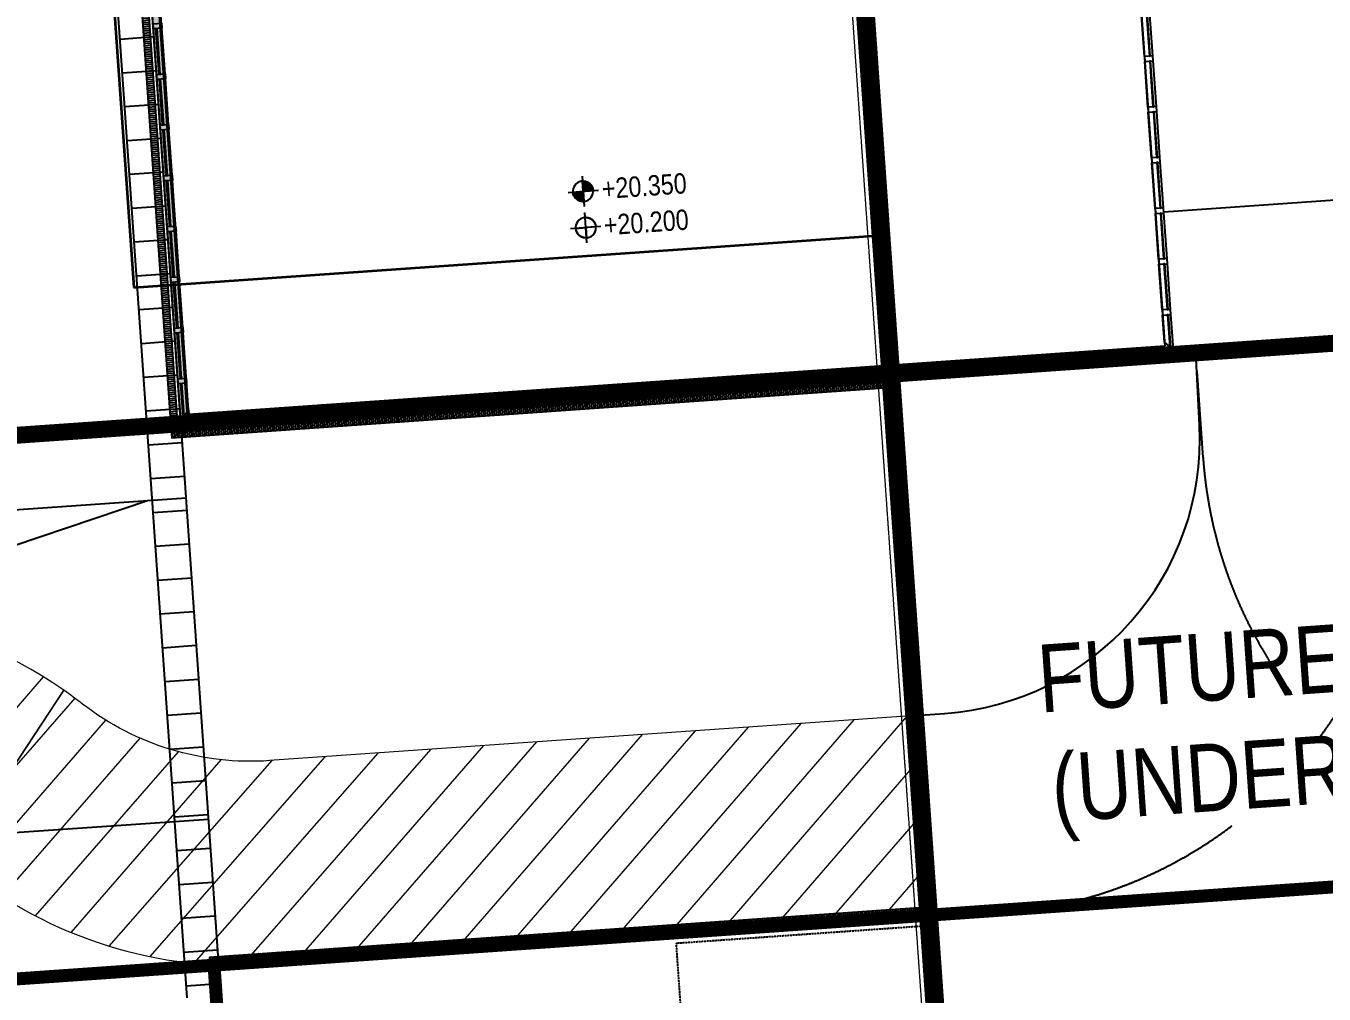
# Model space of a CAD drawing. Header units: millimetres. Extents: x 306 to 836129804, y -168137 to 818603917.
# Drawn here: x 834618450 to 834656733, y 818070758 to 818099318 of the extents above; entities that cross this region are included whole.
import ezdxf

# ---------------------------------------------------------------- set-up
doc = ezdxf.new("R2010")
doc.units = ezdxf.units.MM
doc.header["$LTSCALE"] = 3
for name, pattern in [('ACAD_ISO03W100', [30, 12, -18]), ('B0701', [2.34375, 1.5625, -0.78125]), ('CENTER', [2, 1.25, -0.25, 0.25, -0.25]), ('DASHED', [0.75, 0.5, -0.25]), ('DASHED2', [0.375, 0.25, -0.125]), ('HIDDEN', [0.375, 0.25, -0.125])]:
    doc.linetypes.add(name, pattern=pattern)
doc.layers.get('Defpoints').update_dxf_attribs({"color": 32})
for name, color, linetype in [('22INWA-a', 6, 'CENTER'), ('_base', 251, 'Continuous'), ('_P29', 251, 'Continuous'), ('_P30', 251, 'Continuous'), ('_P34', 251, 'Continuous'), ('_PARCEL BOUNDARY', 10, 'DASHED')]:
    doc.layers.add(name, color=color, linetype=linetype)
for name, color, linetype, lineweight in [('Eva-New', 1, 'ACAD_ISO03W100', 18), ('LWK-LV_RAMP HIDDEN', 8, 'Continuous', 20), ('UAJ-00ANNO-t', 7, 'Continuous', 5), ('UAJ-22INWA-bw', 251, 'Continuous', 35), ('UAJ-28STRU-y', 251, 'B0701', 9)]:
    doc.layers.add(name, color=color, linetype=linetype, lineweight=lineweight)
doc.styles.add('16085_1-300', font='ARIALN.TTF')
doc.styles.add('Style-Arial', font='arial.ttf', dxfattribs={"width": 0.8})
pattern_1 = [(49, (0, 0), (-838.6710210225554, 729.0455959657013), [])]

# ---------------------------------------------------------------- blocks, each defined once
blk = doc.blocks.new('3A35X-MAGP-P-LD-00-0')
at = {"layer": '_base', "ltscale": 0.5}
for points, elevation in [([(834624315.0600383, 818069070.8577582), (834621352.8524631, 818111470.8024712)], 1.530178963717044e-05), ([(834623202.5216442, 818070646.8015293), (834621143.0735757, 818100124.9802293)], 1.530178963717044e-05), ([(834621226.4455924, 818098931.6239873), (834622224.039604, 818099002.0897126)], -1.514810033105726e-05), ([(834621296.1391549, 818097934.0560846), (834622293.6540469, 818098004.5162212)], -1.514817944393884e-05), ([(834621365.8327174, 818096936.488182), (834622363.3476094, 818097006.9483187)], -1.51482585567852e-05), ([(834621435.5262799, 818095938.9202797), (834622433.0411719, 818096009.3804163)], -1.514833766966334e-05), ([(834621505.2198424, 818094941.352377), (834622502.7347344, 818095011.8125136)], -1.514841678252846e-05), ([(834621574.913405, 818093943.7844748), (834622572.4282969, 818094014.2446115)], -1.514849589538784e-05), ([(834621644.6069667, 818092946.2165834), (834622642.1218587, 818093016.6767201)], -3.955642841884798e-10), ([(834621714.3005292, 818091948.6486813), (834622711.8154212, 818092019.1088182)], -4.74677142425813e-10), ([(834621783.9940917, 818090951.080779), (834622781.5089837, 818091021.5409157)], -5.537900205667263e-10), ([(834621853.6876543, 818089953.5128765), (834622851.2025462, 818090023.9730132)], -6.329028504623371e-10), ([(834621923.3812168, 818088955.9449742), (834622920.8961087, 818089026.4051107)], -7.120156792144534e-10), ([(834621993.0747793, 818087958.3770714), (834622990.5896713, 818088028.8372083)], -7.911285749651818e-10), ([(834622062.7683418, 818086960.8091693), (834623060.2832338, 818087031.269306)], -8.702414366414688e-10), ([(834622132.4619043, 818085963.2412664), (834623129.9767963, 818086033.7014031)], -9.493543182179478e-10), ([(834622202.1554668, 818084965.6733643), (834623192.3752457, 818085035.6182058)], -1.028467161140925e-09), ([(834622271.8490293, 818083968.1054615), (834623261.5432202, 818084038.0131778)], -1.107580026254472e-09), ([(834622341.5425918, 818082970.5375594), (834623330.7111946, 818083040.4081503)], -1.18669288564377e-09), ([(834622411.2361543, 818081972.969657), (834623399.8791695, 818082042.8031228)], -1.265805696779295e-09), ([(834622480.9297168, 818080975.4017545), (834623469.0471437, 818081045.1980948)], -1.344918593675212e-09), ([(834622550.6232793, 818079977.833852), (834623538.2151179, 818080047.5930673)], -1.424031471816125e-09), ([(834622620.3168418, 818078980.2659495), (834623607.3830925, 818079049.9880395)], -1.503144318176363e-09), ([(834622690.0104043, 818077982.6980472), (834623676.551067, 818078052.3830118)], -1.582257179852649e-09), ([(834622759.7039669, 818076985.1301446), (834623745.7190415, 818077054.7779841)], -1.661370041530631e-09), ([(834622829.3975294, 818075987.5622423), (834623814.8870159, 818076057.1729565)], -1.740482886743985e-09), ([(834622899.0910919, 818074989.99434), (834623884.0549904, 818075059.567929)], -1.819595746128201e-09), ([(834622968.7846544, 818073992.4264376), (834623953.2229649, 818074061.962901)], -1.898708611245136e-09), ([(834623038.4782169, 818072994.858535), (834624022.3909394, 818073064.3578733)], -1.977821472923117e-09), ([(834623108.1717794, 818071997.2906326), (834624091.5589138, 818072066.7528456)], -2.056934335746286e-09), ([(834623177.8653419, 818070999.7227302), (834624160.7268883, 818071069.147818)], -2.136047180956253e-09)]:
    blk.add_lwpolyline(points, dxfattribs=dict(at, elevation=elevation))
at = {"layer": '_base'}
for points in [[(834615830.5111445, 818084888.11008), (834623174.7817053, 818085393.6606658)], [(834622063.73988, 818085317.180934), (834598829.9006898, 818077484.3009468), (834611830.0846926, 818075091.180903)], [(834613525.3874841, 818075207.1002727), (834623837.2778494, 818075916.9300847)]]:
    blk.add_lwpolyline(points, dxfattribs=at)
at = {"layer": 'LWK-LV_RAMP HIDDEN', "linetype": 'HIDDEN', "ltscale": 6, "elevation": -0.12316114455078}
blk.add_lwpolyline([(834623021.4153459, 818087587.5023669), (834624137.9122448, 818071616.48065)], dxfattribs=at)
blk = doc.blocks.new('P29')
at = {"layer": 'Defpoints', "extrusion": (0, 0, -1)}
h = blk.add_hatch(color=256, dxfattribs=at)
edge = h.paths.add_edge_path(flags=0)
edge.add_line((-835143730.0314898, 818154057.3903422), (-835144029.3011217, 818154078.3117267))
edge.add_ellipse((-835143730.0314898, 818154057.3903422), major_axis=(295.1596511330879, 53.67307013963018), ratio=0.9999998888486104, start_angle=75.69477195624529, end_angle=165.6947750058173, ccw=False)
edge.add_line((-835143709.1100914, 818154356.6599438), (-835143730.0314897, 818154057.3903422))
h = blk.add_hatch(color=256, dxfattribs=at)
edge = h.paths.add_edge_path(flags=0)
edge.add_line((-835143730.0314898, 818154057.3903422), (-835143430.7619008, 818154036.4689181))
edge.add_ellipse((-835143730.0314898, 818154057.3903422), major_axis=(64.15755900615048, 293.0594362973649), ratio=0.9999998147712919, start_angle=188.3496198315143, end_angle=278.3496228810866, ccw=False)
edge.add_line((-835143750.9529339, 818153758.1207011), (-835143730.0314901, 818154057.3903421))
at = {"layer": 'Defpoints'}
for p, q in [((835132103.1998522, 818147472.2497413), (835130469.9483569, 818170835.2301661)), ((835159849.0993326, 818164273.1342769), (835160882.96109, 818149484.1750145)), ((835160284.9621791, 818158038.2981356), (835160190.8165971, 818159385.0113974)), ((835160534.3535236, 818158055.7325025), (835160440.2079418, 818159402.4457641)), ((835131400.5949196, 818157522.7201954), (835131306.449335, 818158869.4334568)), ((835131151.2035751, 818157505.2858276), (835131057.0579904, 818158851.9990891)), ((835160389.5684085, 818156541.9500662), (835160295.4228265, 818157888.6633279)), ((835160638.959753, 818156559.384433), (835160544.8141712, 818157906.0976946)), ((835131255.8097802, 818156008.9377624), (835131161.6641955, 818157355.6510239)), ((835131505.2011247, 818156026.3721302), (835131411.0555401, 818157373.0853915)), ((835160494.1746106, 818155045.6019974), (835160400.0290287, 818156392.3152591)), ((835160743.5659552, 818155063.0363642), (835160649.4203733, 818156409.7496258)), ((835131360.4159607, 818154512.5896915), (835131266.270376, 818155859.302953)), ((835131609.8073051, 818154530.0240593), (835131515.6617205, 818155876.7373207)), ((835160598.7808127, 818153549.2539288), (835160504.6352308, 818154895.9671905)), ((835160848.1721573, 818153566.6882956), (835160754.0265754, 818154913.4015572)), ((835131465.0221668, 818153016.2416233), (835131370.8765821, 818154362.9548848)), ((835131714.4135113, 818153033.675991), (835131620.2679267, 818154380.3892524)), ((835160703.3870149, 818152052.9058602), (835160609.2414329, 818153399.6191219)), ((835160952.7783594, 818152070.340227), (835160858.6327776, 818153417.0534886)), ((835131569.6283746, 818151519.8935521), (835131475.4827899, 818152866.6068135)), ((835131819.019719, 818151537.3279198), (835131724.8741344, 818152884.0411812)), ((835160807.9932166, 818150556.5577935), (835160713.8476347, 818151903.2710552)), ((835161057.3845612, 818150573.9921603), (835160963.2389793, 818151920.7054219)), ((835131674.2345777, 818150023.5454832), (835131580.088993, 818151370.2587447)), ((835131923.6259221, 818150040.979851), (835131829.4803375, 818151387.6931124)), ((835160874.2438086, 818149608.8706834), (835160818.4538342, 818150406.9229839)), ((835160992.5289913, 818150419.0921727), (835160967.5898576, 818150417.3487346)), ((835160967.5898576, 818150417.3487346), (835161033.805584, 818149470.1604095)), ((835161060.4881575, 818149446.9647106), (835160992.5289913, 818150419.0921727)), ((835161141.0695227, 818149376.9137032), (835161067.8451815, 818150424.3573506)), ((835131778.8407867, 818148527.1974156), (835131684.695202, 818149873.9106771)), ((835132028.2321311, 818148544.6317834), (835131934.0865465, 818149891.3450447)), ((835160882.96109, 818149484.1750145), (835132103.1998522, 818147472.2497413)), ((835157092.2126491, 818149219.1726266), (835158438.9259106, 818149313.3182111)), ((835158588.5607172, 818149323.7788317), (835159935.2739787, 818149417.9244162)), ((835160084.9087878, 818149428.3850356), (835159935.2739809, 818149417.9244152)), ((835159935.2739809, 818149417.9244152), (835159952.7083458, 818149168.533072)), ((835160084.9087878, 818149428.3850356), (835160758.2654165, 818149475.4578277)), ((835160102.3431551, 818149178.9936916), (835160084.9087878, 818149428.3850356)), ((835160917.8271925, 818149336.7475582), (835160095.3345397, 818149279.2490119)), ((835160097.0779766, 818149254.3098775), (835160944.5097629, 818149313.5518582)), ((835160882.9610901, 818149484.1750147), (835160758.2654154, 818149475.4578276)), ((835160758.2654154, 818149475.4578276), (835161025.0911276, 818149243.5008528)), ((835161141.0696164, 818149376.9137069), (835160874.2439034, 818149608.8706849)), ((835160874.2439034, 818149608.8706849), (835160882.9610901, 818149484.1750147)), ((835161149.7867994, 818149252.2180352), (835161141.0696164, 818149376.9137069)), ((835152603.1684431, 818148905.3540089), (835153949.8817046, 818148999.4995934)), ((835154099.5165144, 818149009.9602178), (835155446.2297759, 818149104.1058023)), ((835155595.8645813, 818149114.5664202), (835156942.5778428, 818149208.7120047)), ((835155613.2989486, 818148865.1750758), (835156960.0122101, 818148959.32066)), ((835157109.6470164, 818148969.7812822), (835158456.3602779, 818149063.9268664)), ((835158605.9950845, 818149074.3874873), (835159952.708346, 818149168.5330715)), ((835159952.7083458, 818149168.533072), (835160102.3431551, 818149178.9936916)), ((835160095.3345397, 818149279.2490119), (835160097.0779766, 818149254.3098775)), ((835160102.3431526, 818149178.9936931), (835161025.091129, 818149243.5008527)), ((835161025.0911276, 818149243.5008528), (835161149.7867994, 818149252.2180352)), ((835146617.77617, 818148486.9291906), (835147964.4894315, 818148581.0747751)), ((835148114.1242385, 818148591.5353932), (835149460.8375, 818148685.6809777)), ((835149610.4723064, 818148696.1415983), (835150957.1855679, 818148790.2871828)), ((835149627.9066737, 818148446.7502539), (835150974.6199352, 818148540.8958381)), ((835151106.820378, 818148800.7478034), (835152453.5336394, 818148894.8933879)), ((835151124.2547452, 818148551.356459), (835152470.9680067, 818148645.5020432)), ((835152620.6028104, 818148655.9626645), (835153967.3160719, 818148750.1082487)), ((835154116.9508817, 818148760.5688734), (835155463.6641432, 818148854.7144576)), ((835131862.525752, 818147330.1189603), (835131789.3014077, 818148377.562608)), ((835131864.617594, 818148382.8277876), (835131889.5567285, 818148384.5712242)), ((835131932.5767566, 818147410.7003284), (835131864.617594, 818148382.8277876)), ((835131889.5567285, 818148384.5712242), (835131955.7724537, 818147437.3828973)), ((835132094.482727, 818147596.9446751), (835132038.6927513, 818148394.9969774)), ((835140632.3838987, 818148068.5043743), (835141979.0971602, 818148162.6499587)), ((835142128.7319663, 818148173.1105745), (835143475.4452277, 818148267.256159)), ((835143625.0800364, 818148277.7167777), (835144971.7932979, 818148371.8623621)), ((835145121.4281032, 818148382.3229856), (835146468.1413647, 818148476.4685701)), ((835145138.8624705, 818148132.9316412), (835146485.575732, 818148227.0772254)), ((835146635.2105373, 818148237.5378462), (835147981.9237988, 818148331.6834304)), ((835148131.5586058, 818148342.1440488), (835149478.2718673, 818148436.289633)), ((835136143.3396918, 818147754.6857507), (835137490.0529532, 818147848.8313352)), ((835137639.6877601, 818147859.2919563), (835138986.4010216, 818147953.4375408)), ((835139136.0358316, 818147963.8981616), (835140482.749093, 818148058.0437461)), ((835139153.4701989, 818147714.5068172), (835140500.1834604, 818147808.6524014)), ((835140649.818266, 818147819.1130298), (835141996.5315275, 818147913.2586141)), ((835142146.1663336, 818147923.71923), (835143492.879595, 818148017.8648143)), ((835143642.5144037, 818148028.3254333), (835144989.2276652, 818148122.4710175)), ((835131862.5257447, 818147330.1189578), (835132094.4827238, 818147596.9446677)), ((835132227.8955765, 818147480.9661793), (835131995.9386005, 818147214.1404686)), ((835133011.4345032, 818147385.8766947), (835132089.1853044, 818147321.404406)), ((835132094.4827238, 818147596.9446677), (835132103.1999042, 818147472.2489959)), ((835132103.1999042, 818147472.2489959), (835132227.8955765, 818147480.9661793)), ((835132227.8955761, 818147480.9661785), (835133001.0087513, 818147535.0127175)), ((835133013.1779369, 818147360.937563), (835133011.4345032, 818147385.8766947)), ((835133150.643558, 818147545.4733394), (835134497.3568195, 818147639.6189239)), ((835133168.0779253, 818147296.081995), (835134514.7911868, 818147390.2275792)), ((835134646.9916236, 818147650.0795449), (835135993.7048851, 818147744.2251294)), ((835134664.4259909, 818147400.6882005), (835136011.1392524, 818147494.8337847)), ((835136160.774059, 818147505.2944063), (835137507.4873205, 818147599.4399905)), ((835137657.1221274, 818147609.9006119), (835139003.8353889, 818147704.0461961)), ((835131871.2429272, 818147205.4232825), (835131862.5257447, 818147330.1189578)), ((835131995.9386005, 818147214.1404686), (835131871.2429272, 818147205.4232825)), ((835131995.9385997, 818147214.1404688), (835133018.4431185, 818147285.621374)), ((835132065.9896078, 818147294.7218343), (835133013.1779369, 818147360.937563))]:
    blk.add_line(p, q, dxfattribs=at)
at = {"layer": 'Defpoints', "extrusion": (0, 0, -1)}
for p, q in [((835143698.6493924, 818154506.2947024), (835143761.41363, 818153608.4859431)), ((835143730.0314898, 818154057.3903424), (835143709.1100914, 818154356.6599439)), ((835143287.2470711, 818154026.4360424), (835144185.0558361, 818154089.200315)), ((835143430.7619007, 818154036.4689183), (835143730.0314898, 818154057.3903424)), ((835144029.3011216, 818154078.311727), (835143730.0314898, 818154057.3903424)), ((835143730.0314898, 818154057.3903424), (835143750.9529339, 818153758.1207014)), ((835143842.4649029, 818152537.0516832), (835143779.701218, 818153434.8604813)), ((835143811.0830817, 818152985.9560624), (835143790.1618221, 818153285.2257165)), ((835144253.867519, 818153016.9100902), (835143356.0587163, 818152954.1463702)), ((835143511.813437, 818152965.0348623), (835143811.0830817, 818152985.9560624)), ((835144110.3526838, 818153006.8773025), (835143811.0830817, 818152985.9560624)), ((835143811.0830817, 818152985.9560624), (835143832.0042962, 818152686.686448))]:
    blk.add_line(p, q, dxfattribs=at)
at = {"layer": 'Defpoints', "ltscale": 2}
for p, q in [((835168138.470104, 818153951.7473971), (835160856.8395857, 818153442.705586)), ((835168432.0107836, 818149761.3013307), (835161149.7868023, 818149252.2180319))]:
    blk.add_line(p, q, dxfattribs=at)
at = {"layer": 'Defpoints'}
for points in [[(835160364.8917552, 818159397.1805855), (835160339.952621, 818159395.4371489), (835160434.098203, 818158048.7238868), (835160459.0373372, 818158050.4673235)], [(835131046.5973666, 818159001.6338979), (835131295.9887114, 818159019.0682658), (835131306.449332, 818158869.4334587), (835131057.0579871, 818158851.999091)], [(835131132.3741769, 818158857.2642683), (835131157.3133111, 818158859.0077052), (835131251.4588957, 818157512.2944432), (835131226.5197614, 818157510.5510067)], [(835160534.3535239, 818158055.7325023), (835160284.962179, 818158038.2981356), (835160295.4227991, 818157888.6633285), (835160544.814144, 818157906.0976955)], [(835160469.4979846, 818157900.8325161), (835160444.5588504, 818157899.0890795), (835160538.7044324, 818156552.3758174), (835160563.6435666, 818156554.1192541)], [(835131151.2035749, 818157505.2858275), (835131400.5949197, 818157522.7201954), (835131411.0555403, 818157373.0853883), (835131161.6641954, 818157355.6510206)], [(835131236.980382, 818157360.916203), (835131261.9195162, 818157362.65964), (835131356.0651008, 818156015.946378), (835131331.1259665, 818156014.2029414)], [(835160638.9597533, 818156559.3844329), (835160389.5684084, 818156541.9500662), (835160400.0290285, 818156392.3152591), (835160649.4203734, 818156409.749626)], [(835160574.1041868, 818156404.4844472), (835160549.1650525, 818156402.7410107), (835160643.3106345, 818155056.0277486), (835160668.2497687, 818155057.7711853)], [(835131255.80978, 818156008.9377623), (835131505.2011248, 818156026.3721302), (835131515.6617454, 818155876.737323), (835131266.2704005, 818155859.3029554)], [(835131341.5865624, 818155864.5681322), (835131366.5256966, 818155866.3115691), (835131460.6712812, 818154519.5983071), (835131435.732147, 818154517.8548706)], [(835160743.5659554, 818155063.0363641), (835160494.1746105, 818155045.6019974), (835160504.6352307, 818154895.9671903), (835160754.0265756, 818154913.4015572)], [(835160678.7103889, 818154908.1363786), (835160653.7712547, 818154906.3929421), (835160747.9168366, 818153559.67968), (835160772.8559709, 818153561.4231167)], [(835131360.4159604, 818154512.5896914), (835131609.8073052, 818154530.0240593), (835131620.2679259, 818154380.3892522), (835131370.876581, 818154362.9548845)], [(835131446.1927686, 818154368.2200639), (835131471.1319028, 818154369.9635009), (835131565.2774874, 818153023.2502389), (835131540.3383532, 818153021.5068023)], [(835160848.1721575, 818153566.6882955), (835160598.7808126, 818153549.2539288), (835160609.2414328, 818153399.6191217), (835160858.6327777, 818153417.0534886)], [(835160783.316591, 818153411.78831), (835160758.3774568, 818153410.0448735), (835160852.5230387, 818152063.3316114), (835160877.462173, 818152065.0750481)], [(835131465.0221666, 818153016.2416232), (835131714.4135114, 818153033.675991), (835131724.874132, 818152884.041184), (835131475.4827871, 818152866.6068163)], [(835131550.7989763, 818152871.8719927), (835131575.7381105, 818152873.6154296), (835131669.8836951, 818151526.9021677), (835131644.9445609, 818151525.1587311)], [(835160952.7783597, 818152070.3402269), (835160703.3870147, 818152052.9058602), (835160713.8476349, 818151903.2710531), (835160963.2389798, 818151920.70542)], [(835160887.9227928, 818151915.4402434), (835160862.9836586, 818151913.6968068), (835160957.1292405, 818150566.9835447), (835160982.0683748, 818150568.7269814)], [(835131569.6283743, 818151519.893552), (835131819.0197191, 818151537.3279198), (835131829.4803398, 818151387.6931127), (835131580.0889949, 818151370.2587451)], [(835131655.4051794, 818151375.5239239), (835131680.3443136, 818151377.2673608), (835131774.4898982, 818150030.5540988), (835131749.550764, 818150028.8106623)], [(835161057.3845614, 818150573.9921602), (835160807.9932165, 818150556.5577935), (835160818.4538367, 818150406.9229864), (835161067.8451816, 818150424.3573533)], [(835131674.2345774, 818150023.5454831), (835131923.6259222, 818150040.979851), (835131934.0865428, 818149891.3450439), (835131684.6951979, 818149873.9106762)], [(835131760.0113884, 818149879.1758562), (835131784.9505227, 818149880.9192932), (835131879.0961072, 818148534.2060312), (835131854.156973, 818148532.4625946)], [(835158605.9950844, 818149074.387487), (835158588.5607172, 818149323.7788318), (835158438.9259102, 818149313.3182114), (835158456.3602775, 818149063.9268665)], [(835152620.6028103, 818148655.9626642), (835152603.1684431, 818148905.354009), (835152453.5336361, 818148894.8933886), (835152470.9680034, 818148645.5020437)], [(835154116.9508816, 818148760.5688732), (835154099.5165144, 818149009.960218), (835153949.8817074, 818148999.4995975), (835153967.3160747, 818148750.1082526)], [(835155458.3989644, 818148930.0306442), (835155456.6555278, 818148954.9697784), (835154109.9422659, 818148860.824194), (835154111.6857027, 818148835.8850597)], [(835155613.2989485, 818148865.1750755), (835155595.8645813, 818149114.5664203), (835155446.2297744, 818149104.1057999), (835155463.6641417, 818148854.714455)], [(835156954.7470313, 818149034.6368465), (835156953.0035948, 818149059.5759808), (835155606.2903328, 818148965.4303963), (835155608.0337696, 818148940.4912621)], [(835157109.6470163, 818148969.781282), (835157092.2126491, 818149219.1726267), (835156942.5778421, 818149208.7120063), (835156960.0122094, 818148959.3206614)], [(835158451.0950991, 818149139.243053), (835158449.3516625, 818149164.1821872), (835157102.6384006, 818149070.0366027), (835157104.3818374, 818149045.0974685)], [(835159947.4431672, 818149243.8492581), (835159945.6997306, 818149268.7883923), (835158598.9864687, 818149174.6428078), (835158600.7299055, 818149149.7036736)], [(835131778.8407865, 818148527.1974155), (835132028.2321312, 818148544.6317834), (835132038.6927519, 818148394.9969763), (835131789.301407, 818148377.5626086)], [(835148131.5586057, 818148342.1440486), (835148114.1242385, 818148591.5353934), (835147964.4894315, 818148581.074773), (835147981.9237988, 818148331.683428)], [(835149473.0066885, 818148511.6058196), (835149471.2632519, 818148536.5449538), (835148124.5499899, 818148442.3993694), (835148126.2934268, 818148417.4602351)], [(835149627.9066736, 818148446.7502537), (835149610.4723064, 818148696.1415985), (835149460.8374994, 818148685.6809781), (835149478.2718667, 818148436.2896332)], [(835150969.3547564, 818148616.2120247), (835150967.6113198, 818148641.1511589), (835149620.8980578, 818148547.0055745), (835149622.6414946, 818148522.0664402)], [(835151124.2547451, 818148551.3564588), (835151106.820378, 818148800.7478036), (835150957.185571, 818148790.2871832), (835150974.6199383, 818148540.8958383)], [(835152465.7028279, 818148720.8182298), (835152463.9593914, 818148745.757364), (835151117.2461294, 818148651.6117796), (835151118.9895662, 818148626.6726453)], [(835153962.0508931, 818148825.4244353), (835153960.3074565, 818148850.3635695), (835152613.5941945, 818148756.217985), (835152615.3376313, 818148731.2788508)], [(835142146.1663334, 818147923.7192298), (835142128.7319663, 818148173.1105746), (835141979.0971593, 818148162.6499542), (835141996.5315266, 818147913.2586093)], [(835143642.5144036, 818148028.325433), (835143625.0800364, 818148277.7167778), (835143475.4452294, 818148267.2561574), (835143492.8795967, 818148017.8648125)], [(835144983.9624864, 818148197.787204), (835144982.2190498, 818148222.7263383), (835143635.5057878, 818148128.5807538), (835143637.2492247, 818148103.6416196)], [(835145138.8624704, 818148132.931641), (835145121.4281032, 818148382.3229858), (835144971.7932962, 818148371.8623654), (835144989.2276635, 818148122.4710205)], [(835146480.3105532, 818148302.393412), (835146478.5671166, 818148327.3325462), (835145131.8538547, 818148233.1869618), (835145133.5972915, 818148208.2478275)], [(835146635.2105372, 818148237.537846), (835146617.77617, 818148486.9291908), (835146468.141363, 818148476.4685704), (835146485.5757303, 818148227.0772254)], [(835147976.65862, 818148406.999617), (835147974.9151834, 818148431.9387512), (835146628.2019215, 818148337.7931668), (835146629.9453583, 818148312.8540325)], [(835137657.1221273, 818147609.9006116), (835137639.6877601, 818147859.2919564), (835137490.0529531, 818147848.831336), (835137507.4873204, 818147599.4399911)], [(835138998.5702101, 818147779.3623827), (835138996.8267735, 818147804.3015169), (835137650.1135116, 818147710.1559324), (835137651.8569484, 818147685.2167982)], [(835139153.4701988, 818147714.506817), (835139136.0358316, 818147963.8981618), (835138986.4010246, 818147953.4375414), (835139003.8353919, 818147704.0461965)], [(835140494.9182816, 818147883.968588), (835140493.174845, 818147908.9077222), (835139146.461583, 818147814.7621378), (835139148.2050198, 818147789.8230035)], [(835140649.8182659, 818147819.1130296), (835140632.3838987, 818148068.5043744), (835140482.7490917, 818148058.043754), (835140500.183459, 818147808.6524091)], [(835141991.2663487, 818147988.5748006), (835141989.5229121, 818148013.5139349), (835140642.8096502, 818147919.3683504), (835140644.553087, 818147894.4292161)], [(835143487.6144162, 818148093.1810008), (835143485.8709797, 818148118.1201351), (835142139.1577177, 818148023.9745506), (835142140.9011545, 818147999.0354164)], [(835133168.0779252, 818147296.0819948), (835133150.643558, 818147545.4733396), (835133001.008751, 818147535.0127192), (835133018.4431183, 818147285.6213742)], [(835134509.526008, 818147465.5437658), (835134507.7825714, 818147490.4829), (835133161.0693095, 818147396.3373156), (835133162.8127463, 818147371.3981813)], [(835134664.4259908, 818147400.6882002), (835134646.9916236, 818147650.079545), (835134497.3568166, 818147639.6189246), (835134514.791184, 818147390.2275797)], [(835136005.8740736, 818147570.1499712), (835136004.130637, 818147595.0891055), (835134657.4173751, 818147500.943521), (835134659.1608119, 818147476.0043868)], [(835136160.7740589, 818147505.294406), (835136143.3396918, 818147754.6857508), (835135993.7048848, 818147744.2251304), (835136011.1392521, 818147494.8337855)], [(835137502.2221417, 818147674.7561771), (835137500.4787052, 818147699.6953113), (835136153.7654432, 818147605.5497268), (835136155.50888, 818147580.6105926)]]:
    blk.add_lwpolyline(points, close=True, dxfattribs=at)
at = {"layer": 'Defpoints', "extrusion": (0, 0, -0.9999999999999998)}
blk.add_ellipse((835143730.0314898, 818154057.3903424), major_axis=(203.0505373887878, -220.8404812617646), ratio=0.9999997998646006, dxfattribs=at)
at = {"layer": 'Defpoints', "extrusion": (0, 0, -0.9999999999999999)}
blk.add_ellipse((835143730.0314898, 818154057.3903424), major_axis=(295.1596511330831, -53.67307013962925), ratio=0.9999998888486104, start_param=4.462715677385081, end_param=6.033512004179977, dxfattribs=at)
at = {"layer": 'Defpoints', "extrusion": (0, 0, -1)}
for centre, major_axis in [((835143730.0314898, 818154057.3903424), (64.15755900614916, -293.0594362973583)), ((835143811.0830817, 818152985.9560624), (-64.15737869549555, 293.0594757715126))]:
    blk.add_ellipse(centre, major_axis=major_axis, ratio=0.9999998147712919, start_param=0.1457283839622744, end_param=1.716524710757171, dxfattribs=at)
blk.add_ellipse((835143811.0830817, 818152985.9560624), major_axis=(-203.0504015122535, 220.8406061925978), ratio=0.9999997998646005, dxfattribs=at)
at = {"layer": 'Defpoints', "extrusion": (0, 0, -0.9999999999999998)}
blk.add_ellipse((835143811.0830817, 818152985.9560624), major_axis=(-295.1596181096012, 53.67325174245821), ratio=0.9999998888486105, start_param=4.462715677385081, end_param=6.033512004179977, dxfattribs=at)
at = {"layer": 'Defpoints', "style": '16085_1-300'}
for s, p in [('+20.350', (835144305.5886928, 818153827.5133566)), ('+20.200', (835144365.2811989, 818152755.8784957))]:
    blk.add_text(s, height=599.996822709893, rotation=3.998908545795786, dxfattribs=at).set_placement(p)
blk = doc.blocks.new('PB1')
at = {"layer": '_PARCEL BOUNDARY', "ltscale": 5, "const_width": 500, "flags": 128}
blk.add_lwpolyline([(834854731.121827, 817545398.897131), (834858529.0001229, 817489069.0994015), (834620586.0000008, 817472439.0994015), (834611000.0000008, 817471769.0992794), (834606246.9747323, 817538665.7335567)], dxfattribs=at)
at = {"layer": '_PARCEL BOUNDARY', "ltscale": 5, "const_width": 382.5}
blk.add_lwpolyline([(834623997.0000008, 817456639.0992794), (834699612.0000008, 817461924.0994015)], dxfattribs=at)
at = {"layer": '_PARCEL BOUNDARY', "ltscale": 5, "const_width": 382.5, "flags": 128}
blk.add_lwpolyline([(834579180.0000008, 817441477.0994015), (834578344.0000008, 817453448.0992794), (834623997.0000008, 817456639.0992794), (834629227.0000008, 817381823.0992794), (834583575.0000008, 817378615.0994015)], close=True, dxfattribs=at)
blk = doc.blocks.new('3A35X-MAGP-P-ADR-L00-L1')
at = {"layer": '_P29', "ltscale": 0.5}
h = blk.add_hatch(dxfattribs=at)
h.set_pattern_fill('AR-B816C', color=256, scale=0.9999999999999994, angle=-6.838192565146562e-14)
h.set_pattern_definition([(3.998906433196963, (834565005.9112048, 818125935.0095314), (188.5346389503902, 216.8759320806387), [396.8749999999998, -9.524999999999995]), (3.998906433196963, (834564802.5416697, 818125930.3406955), (188.5346389503902, 216.8759320806387), [396.8749999999998, -9.524999999999995]), (93.99890643319691, (834565005.9112048, 818125935.0095314), (-216.8759320806387, 188.5346389503902), [-212.7249999999992, 193.6749999999992]), (93.99890643319691, (834564996.4093945, 818125934.3452828), (-216.8759320806387, 188.5346389503902), [-212.7249999999992, 193.6749999999992])])
h.paths.add_polyline_path([(834621219.3875272, 818116231.59618), (834621019.7325633, 818116217.6387663), (834623021.4198744, 818087587.5026833), (834643980.6938826, 818089052.71667), (834642799.2005483, 818105928.8814241), (834636813.8082895, 818105510.4568235), (834633872.1055179, 818147590.2860358), (834618899.9339522, 818146543.6164211), (834620709.163984, 818120656.7733746), (834620908.6805766, 818120670.7211205), (834620894.733083, 818120870.2341827), (834619113.3910061, 818146358.0505941), (834633686.5399364, 818147376.8254651), (834636628.2427067, 818105296.9962609), (834642613.6549703, 818105715.4222598), (834643768.2363329, 818089238.4287888), (834623206.9843941, 818087800.9639137)])
h.paths.add_polyline_path([(834621249.9017357, 818115784.1373484), (834621263.1822836, 818115584.8566711), (834621263.8285407, 818115584.9000471)], flags=16)
at = {"layer": '_P29'}
h = blk.add_hatch(dxfattribs=at)
h.set_pattern_fill('LINE', color=256, scale=500, angle=-4.131667753408367e-10)
h.set_pattern_definition([(3.998908532670165, (834621471.7891862, 818072063.8438798), (-4.358591902312155, 62.3478361824137), [])])
h.paths.add_polyline_path([(834618793.2054251, 818146636.3993354), (834618593.6923375, 818146622.4520226), (834622736.1326388, 818087367.0505117), (834622935.642486, 818087381.0441904)])
at = {"layer": '_P30'}
h = blk.add_hatch(dxfattribs=at)
h.set_pattern_fill('LINE', color=256, scale=500, angle=90)
h.set_pattern_definition([(93.99890852494163, (0, 0), (-62.34783618300163, -4.358591893902235), [])])
h.paths.add_polyline_path([(834645091.8353386, 818073181.5646229), (834623881.5471536, 818071698.8028206), (834623871.086533, 818071848.4376274), (834645081.3747182, 818073331.1994299)])
at = {"layer": '_P30', "ltscale": 0.5}
h = blk.add_hatch(dxfattribs=at)
h.set_pattern_fill('LINE', color=256, scale=500)
h.set_pattern_definition([(3.998908524941723, (0, 0), (-4.35859189390224, 62.34783618300163), [])])
h.paths.add_polyline_path([(834623881.5471535, 818071698.8028206), (834632091.8334566, 817954254.086951), (834632241.4682937, 817954264.5471406), (834624031.1819599, 818071709.2634411)])
at = {"layer": '_P34'}
h = blk.add_hatch(dxfattribs=at)
h.set_pattern_fill('LINE', color=256, scale=500, angle=90)
h.set_pattern_definition([(93.9989085330832, (834622360.764814, 818062832.0500883), (-62.34783618238227, -4.358591902761744), [])])
h.paths.add_polyline_path([(834643748.7882433, 818088635.7850405), (834643734.8409309, 818088835.2981291), (834622736.1481334, 818087366.8296733), (834622750.0956273, 818087167.3165984)])
at = {"layer": '_P29'}
for points in [[(834620954.7950207, 818117143.3315548), (834618899.9339523, 818146543.6164211), (834633872.105518, 818147590.2860358), (834636813.8082896, 818105510.4568237), (834642799.2005483, 818105928.8814244), (834643981.716859, 818089052.8653361), (834623021.4153464, 818087587.5023671), (834621019.7325631, 818116217.6387663)], [(834621219.3875272, 818116231.5961798), (834623206.9843938, 818087800.9639136), (834643768.2363329, 818089238.4287888), (834642613.6549705, 818105715.4222599), (834636628.2427069, 818105296.9962611), (834633686.5399367, 818147376.8254654), (834619113.3910064, 818146358.0505944), (834620894.7330832, 818120870.234183), (834621154.6424999, 818117157.3024262)]]:
    blk.add_lwpolyline(points, dxfattribs=at)
blk.add_lwpolyline([(834618793.2054251, 818146636.3993354), (834618593.6923375, 818146622.4520226), (834622736.1326388, 818087367.0505117), (834622935.642486, 818087381.0441904)], close=True, dxfattribs=at)
at = {"layer": '_P30'}
blk.add_lwpolyline([(834645091.8353386, 818073181.5646229), (834623881.5471536, 818071698.8028206), (834623871.086533, 818071848.4376274), (834645081.3747182, 818073331.1994299)], close=True, dxfattribs=at)
at = {"layer": '_P30', "linetype": 'DASHED2', "ltscale": 10}
blk.add_lwpolyline([(834637920.3660558, 818068119.1191716), (834637630.955541, 818072259.015683), (834645107.7062535, 818072781.6978966), (834645400.565352, 818068591.9206599)], dxfattribs=at)
at = {"layer": '_P30'}
blk.add_lwpolyline([(834623881.5471535, 818071698.8028206), (834632091.8334566, 817954254.086951), (834632241.4682937, 817954264.5471406), (834624031.1819599, 818071709.2634411), (834623881.5471536, 818071698.8028206)], dxfattribs=at)
at = {"layer": '_P34'}
blk.add_lwpolyline([(834643748.7882433, 818088635.7850405), (834643734.8409309, 818088835.2981291), (834622736.1481334, 818087366.8296733), (834622750.0956273, 818087167.3165984)], close=True, dxfattribs=at)

msp = doc.modelspace()

# ---------------------------------------------------------------- hatches: boundary and pattern name
at = {"layer": 'Eva-New', "linetype": 'Continuous', "ltscale": 0.01}
h = msp.add_hatch(dxfattribs=at)
h.set_pattern_fill('ANSI31', color=8, scale=350, angle=4)
h.set_pattern_definition(pattern_1)
edge = h.paths.add_edge_path()
edge.add_arc((834611513.5385946, 818068145.3264505), 14099.99999968531, 55.19002574308559, 154.5596091027724)
edge.add_line((834598780.7776825, 818074202.2893481), (834595240.3911003, 818066761.4558462))
edge.add_arc((834589822.417787, 818069339.3552195), 6000.000000233124, 273.9989064334658, 334.5546563119141, ccw=False)
edge.add_line((834590240.8423903, 818063353.9629304), (834585554.5350056, 818063026.3542768))
edge.add_arc((834584989.6617913, 818071106.6338656), 8099.999998867221, 264.220048196886, 273.9989064322582, ccw=False)
edge.add_line((834584173.925572, 818063047.8142), (834580415.7397891, 818063428.2282544))
edge.add_arc((834579106.5335116, 818050494.3201492), 12999.99999816069, 84.2200481985661, 93.99077919798958)
edge.add_line((834578201.7864021, 818063462.7985727), (834574221.9197499, 818063185.1428037))
edge.add_arc((834573731.4752913, 818070170.6889209), 7002.741628984699, 184.518270925359, 274.0160585979712, ccw=False)
edge.add_arc((834553791.0620614, 818068592.8452796), 13000.0000005708, 4.527501078735133, 25.16518805878682)
edge.add_line((834565557.174624, 818074120.828201), (834563375.7160238, 818078763.9842684))
edge.add_arc((834569692.9588658, 818081779.3520507), 6999.999999030279, 186.261998653722, 205.5162346975632, ccw=False)
edge.add_line((834562734.724241, 818081015.8267443), (834561851.4163579, 818093822.5155479))
edge.add_arc((834568795.7761757, 818094576.8707228), 6985.211880096444, 103.79340942041148, 186.1996435070692, ccw=False)
edge.add_line((834567130.3497419, 818101360.6410463), (834607738.9713905, 818104323.6446342))
edge.add_arc((834606780.3295362, 818117304.0183489), 13015.72495013958, 274.223807264846, 392.8596289379157)
edge.add_arc((834623587.3262396, 818128173.8785237), 6999.999999836902, 183.9989136523716, 212.9539425140163, ccw=False)
edge.add_line((834616604.3686309, 818127685.7156067), (834614554.4666462, 818157541.1841724))
edge.add_line((834614554.4666462, 818157541.1841724), (834608569.0701823, 818157122.7809477))
edge.add_line((834608569.0701823, 818157122.7809477), (834610618.9763948, 818127267.2902491))
edge.add_arc((834623587.3262378, 818128173.8785231), 12999.99999806346, 183.9989136508734, 212.8579348742854)
edge.add_arc((834606785.1724918, 818117301.6086594), 7012.974383020965, -85.87050168941721, 32.994913872568816, ccw=False)
edge.add_line((834607290.1835088, 818110306.8410742), (834542916.4285616, 818105772.5570611))
edge.add_line((834542916.4285616, 818105772.5570611), (834543332.168679, 818099784.931535))
edge.add_line((834543332.168679, 818099784.931535), (834548339.9487058, 818100139.6961751))
edge.add_arc((834548849.6206386, 818093135.5706489), 7022.644791367745, 1.917894415990986, 94.16192873604791, ccw=False)
edge.add_line((834555868.3314306, 818093370.5997602), (834556822.6031799, 818079614.5109141))
edge.add_arc((834565030.3921052, 818080333.9384184), 8239.258156901009, 185.0092761133849, 211.2767633085009)
edge.add_line((834557988.549832, 818076056.3418531), (834560014.6381451, 818071842.7746612))
edge.add_arc((834553704.8687762, 818068780.019501), 7013.81912084653, -83.41200971856142, 25.89188562423311, ccw=False)
edge.add_line((834554509.5567249, 818061812.5137804), (834511331.2743995, 818058806.1397856))
edge.add_arc((834510845.0625758, 818065789.233517), 6999.999999933733, 141.8798806352492, 273.9829049167347, ccw=False)
edge.add_arc((834495100.3448526, 818078140.8887452), 13011.48484009153, 321.889271565979, 363.9966433354928)
edge.add_line((834508080.187521, 818079047.7636253), (834507303.147802, 818090245.0026575))
edge.add_arc((834514286.1054543, 818090733.1649512), 6999.999999943095, 94.21783473311712, 183.9989085377374, ccw=False)
edge.add_line((834513771.2650272, 818097714.206373), (834514324.2611847, 818097754.9889383))
edge.add_line((834514324.2611847, 818097754.9889383), (834515094.2032907, 818097812.2750338))
edge.add_arc((834515888.7804214, 818090839.1162039), 7018.283043878132, 4.391191596629085, 96.50069787772958, ccw=False)
edge.add_line((834522886.4615402, 818091376.4762715), (834523318.1003574, 818085091.4654405))
edge.add_line((834523318.1003574, 818085091.4654405), (834529307.3396509, 818085510.1591995))
edge.add_line((834529307.3396509, 818085510.1591995), (834528870.5492542, 818091758.2633296))
edge.add_arc((834535853.5069062, 818092246.4256233), 6999.999999586337, 93.99890853307471, 183.9989085379415, ccw=False)
edge.add_line((834535365.3446131, 818099229.3832753), (834540639.8020831, 818099596.5330453))
edge.add_line((834540639.8020831, 818099596.5330453), (834540220.7704337, 818105616.323317))
edge.add_line((834540220.7704337, 818105616.323317), (834513376.0995728, 818103738.6078113))
edge.add_arc((834514284.2614373, 818090770.3680685), 13000.00000003277, 94.00586599802176, 183.991117880833)
edge.add_line((834501315.7883602, 818089865.5443004), (834502093.999344, 818078618.6765761))
edge.add_arc((834495110.6965383, 818078135.4768907), 7000.000000828009, -66.13857842422561, 3.9581909098961887, ccw=False)
edge.add_arc((834495110.6965395, 818078135.4768903), 6999.999999981786, 273.99870041279297, 293.8614215680351, ccw=False)
edge.add_line((834495598.8334678, 818071152.5174648), (834484038.0252761, 818070344.3705096))
edge.add_arc((834484944.5652856, 818057376.0172908), 12999.99999985473, 3.998699986240524, 93.99870041178127, ccw=False)
edge.add_line((834497912.918511, 818058282.557204), (834498850.7850932, 818044866.0656179))
edge.add_arc((834505832.5325971, 818045382.0451274), 7000.788031506466, 153.5175844556254, 184.2267069343446, ccw=False)
edge.add_arc((834505831.7802428, 818045382.3021698), 7000.000000506094, 93.9907792036035, 153.5167215738451, ccw=False)
edge.add_line((834505344.6087215, 818052365.3290147), (834578107.7560652, 818057441.656797))
edge.add_arc((834579012.5031768, 818044473.1783768), 12999.99999509848, 84.22004763743712, 93.99077920788699, ccw=False)
edge.add_line((834580321.7095807, 818057407.0864662), (834583663.296837, 818057068.8416442))
edge.add_arc((834584972.5032473, 818070002.7497832), 13000.00004509936, 264.2200476312211, 273.9989064308502)
edge.add_line((834585879.0898904, 818057034.399779), (834609493.5669917, 818058685.2319609))
edge.add_arc((834609981.7373167, 818051702.1557314), 7000.118848462731, -19.364931974248975, 93.99890643048622, ccw=False)
edge.add_arc((834628850.3650681, 818045070.4409646), 13000.00000042529, 160.6350680240969, 183.9989064535735)
edge.add_line((834615882.0151088, 818044163.8543195), (834619634.348526, 817990488.2644923))
edge.add_arc((834610656.2600935, 817989860.627584), 8999.999999519287, -86.01194112060227, 3.998906454734822, ccw=False)
edge.add_line((834611282.1972058, 817980882.4204844), (834602812.2813497, 817980291.9201078))
edge.add_line((834602812.2813497, 817980291.9201078), (834603230.7061716, 817974306.527834))
edge.add_line((834603230.7061716, 817974306.527834), (834611717.6719617, 817974898.2168859))
edge.add_arc((834612343.6090722, 817965920.0097858), 8999.999999977357, 3.8734655887747067, 93.98805886777768, ccw=False)
edge.add_line((834621323.0501077, 817966527.9889727), (834621688.4984579, 817961112.7419763))
edge.add_line((834621688.4984579, 817961112.7419763), (834627673.3989117, 817961529.9934386))
edge.add_line((834627673.3989117, 817961529.9934386), (834621867.801321, 818044576.6440177))
edge.add_arc((834628850.6858916, 818045064.8011855), 6999.926738671702, 160.627157224399, 183.9989083996896, ccw=False)
edge.add_arc((834609980.9204334, 818051699.8431354), 13002.36888268257, 340.6271572335476, 454.0111039654658)
edge.add_line((834609071.4073162, 818064670.3628802), (834607456.5171404, 818064557.3573512))
edge.add_arc((834607170.3486158, 818068550.9500543), 4003.832551789663, 155.6211224779758, 274.0986331619272, ccw=False)
edge.add_line((834603523.5142193, 818070203.6066998), (834604195.8682836, 818071618.3222857))
edge.add_arc((834611513.5386757, 818068145.3264558), 8100.000000027051, 54.14039305783359, 154.6107958035704, ccw=False)
edge.add_arc((834623873.9558088, 818085245.9413723), 13000.02232763516, 234.1403928659832, 234.163197705768)
edge.add_line((834616262.7220054, 818074706.9802988), (834619562.6153525, 818079722.129262))
h = msp.add_hatch(dxfattribs=at)
h.set_pattern_fill('ANSI31', color=8, scale=350, angle=4)
h.set_pattern_definition(pattern_1)
edge = h.paths.add_edge_path()
edge.add_arc((834611513.5398414, 818068145.3289185), 8100.000001879506, 51.23308188062441, 54.103789128711526, ccw=False)
edge.add_arc((834624725.3826879, 818084596.991712), 12999.99999983577, 231.2330863412088, 273.99890851625)
edge.add_line((834625631.9697999, 818071628.641786), (834645104.3664767, 818072989.9116442))
edge.add_line((834645104.3664767, 818072989.9116442), (834644685.9416556, 818078975.3039175))
edge.add_line((834644685.9416556, 818078975.3039175), (834625636.9258219, 818077643.6316265))
edge.add_arc((834625072.0523136, 818085723.9111961), 8100.000000230292, 232.32944982067738, 273.99890851691754, ccw=False)
edge.add_arc((834611513.5385954, 818068145.3264562), 14099.99999278425, 52.37233655320518, 55.19002574186516)
edge.add_line((834619562.6153497, 818079722.1292619), (834616262.7220023, 818074706.9802985))

# ---------------------------------------------------------------- linework, layer by layer
at = {"layer": '22INWA-a', "ltscale": 2, "const_width": 500, "flags": 128}
msp.add_lwpolyline([(834645623.6869675, 817967959.8298992), (834644172.2057416, 817967858.3591783), (834645623.6869675, 817967959.8298992), (834648121.0199271, 817931878.0378461), (834646732.9119703, 817931602.6841583), (834552249.9020534, 817919488.4926492), (834509653.719406, 817903226.8796499), (834493650.5402416, 818132199.4721122), (834495221.4466506, 818132309.2531987), (834492443.3530575, 818172005.4249322), (834498761.0000008, 818180933.000002, 0.1039453279364779), (834533697.0000086, 818164790.9999983, 0.0281485251874361), (834560518.0000027, 818159716.0000006), (834570883.0000095, 818156559.9999988, 0.01218113012787053), (834580152.0000002, 818154030, 0.0118168953345502), (834589679.9999993, 818153626.0000007, 0.01895900772234266), (834627610.0000029, 818154459.9999995), (834630540.0000026, 818155389.0000011), (834633307.5130115, 818155581.3607701), (834636812.9937819, 818105509.8540434), (834642798.3436269, 818105928.8853481), (834646290.2711654, 818056050.9699742), (834640304.3231351, 818055631.8967907), (834643398.1701388, 818011440.063687), (834641154.3077285, 818011282.972015), (834643400.0372874, 817979197.1576313), (834644172.2057416, 817967858.3591783)], format="xyb", close=True, dxfattribs=at)
at = {"layer": 'Defpoints', "linetype": 'HIDDEN', "ltscale": 10000}
msp.add_line((834653165.0029523, 818086585.1454897), (834652987.1167581, 818089129.7331918), dxfattribs=at)
at = {"layer": 'Defpoints', "linetype": 'Continuous', "ltscale": 0.01}
msp.add_lwpolyline([(834700485.1029409, 818076861.4622734), (834645104.3664788, 818072989.9116441), (834644685.9416575, 818078975.3039176), (834645536.3392574, 818079034.7534226, 0.4090484361116323), (834653060.4615275, 818087537.0732217), (834652948.6735471, 818089679.6472439), (834658934.0658214, 818090098.0720646)], format="xyb", dxfattribs=at)
at = {"layer": 'Defpoints', "linetype": 'HIDDEN', "ltscale": 10000}
for centre, start, end in [((834646182.045733, 818086096.9770067), 273.9989085162304, 3.998908514847554), ((834666133.3528786, 818087491.7326018), 183.9989085148619, 273.9989085164383)]:
    msp.add_arc(centre, 13000, start, end, dxfattribs=at)
at = {"layer": 'Eva-New', "linetype": 'Continuous', "ltscale": 0.01}
msp.add_lwpolyline([(834603523.5142193, 818070203.6066998), (834604195.8682836, 818071618.3222857, -0.4688088803647279), (834616258.5278959, 818074710.0105532, 9.950488523724756e-05), (834616262.7220054, 818074706.9802988), (834619562.6153525, 818079722.129262, 0.4629631056907572), (834598780.7776825, 818074202.2893481), (834595240.3911003, 818066761.4558462, -0.2705499048100535)], format="xyb", dxfattribs=at)
msp.add_lwpolyline([(834616262.7220023, 818074706.9802985, -0.01252647846096648), (834616585.3850293, 818074460.8959097, 0.1887975127170149), (834625631.9697999, 818071628.641786), (834645104.3664767, 818072989.9116442), (834644685.9416556, 818078975.3039175), (834625636.9258219, 818077643.6316265, -0.1838476416536242), (834620121.9780986, 818079312.455412, 0.0122951079029719), (834619562.6153497, 818079722.1292619)], format="xyb", close=True, dxfattribs=at)
at = {"layer": 'UAJ-22INWA-bw', "ltscale": 0.5}
for p, q in [((834619866.1479737, 818116816.5370641), (834621628.5636683, 818091605.9168277)), ((834643435.1350892, 818093130.3634045), (834642560.1287043, 818105646.9641939)), ((834621628.5636683, 818091605.9168277), (834643435.1350892, 818093130.3634045))]:
    msp.add_line(p, q, dxfattribs=at)
for points in [[(834640026.143026, 818055849.0112977), (834646012.1334845, 818056267.4779372), (834642560.1287043, 818105646.9641939)], [(834640292.9687337, 818055617.0543202), (834646278.9591968, 818056035.52096), (834642792.0856816, 818105913.7899063)]]:
    msp.add_lwpolyline(points, dxfattribs=at)
at = {"layer": 'UAJ-28STRU-y'}
msp.add_lwpolyline([(834639866.1509887, 818055988.0956075), (834645852.1414444, 818056406.5622467), (834642421.0443949, 818105486.9721539)], dxfattribs=at)

# ---------------------------------------------------------------- block references
at = {"rotation": 0.001091446304688521}
msp.add_blockref('3A35X-MAGP-P-ADR-L00-L1', (15583.57958242297, -15898.08416011184), dxfattribs=at)
at = {"ltscale": 0.5}
msp.add_blockref('3A35X-MAGP-P-LD-00-0', (0, 0), dxfattribs=at)
for name, p in [('PB1', (-0.5600396394729614, 614971.3320208788)), ('P29', (-508849.8244897127, -59617.92079412937))]:
    msp.add_blockref(name, p)

# ---------------------------------------------------------------- texts
at = {"layer": 'UAJ-00ANNO-t', "style": 'Style-Arial', "width": 0.8}
for s, p in [('FUTURE ZONE 2 EVA', (834648367.346909, 818079058.2498223)), ('(UNDER DESIGN)', (834648771.3373911, 818075823.525935))]:
    msp.add_text(s, height=2000, rotation=4, dxfattribs=at).set_placement(p)

doc.saveas('drawing.dxf')
